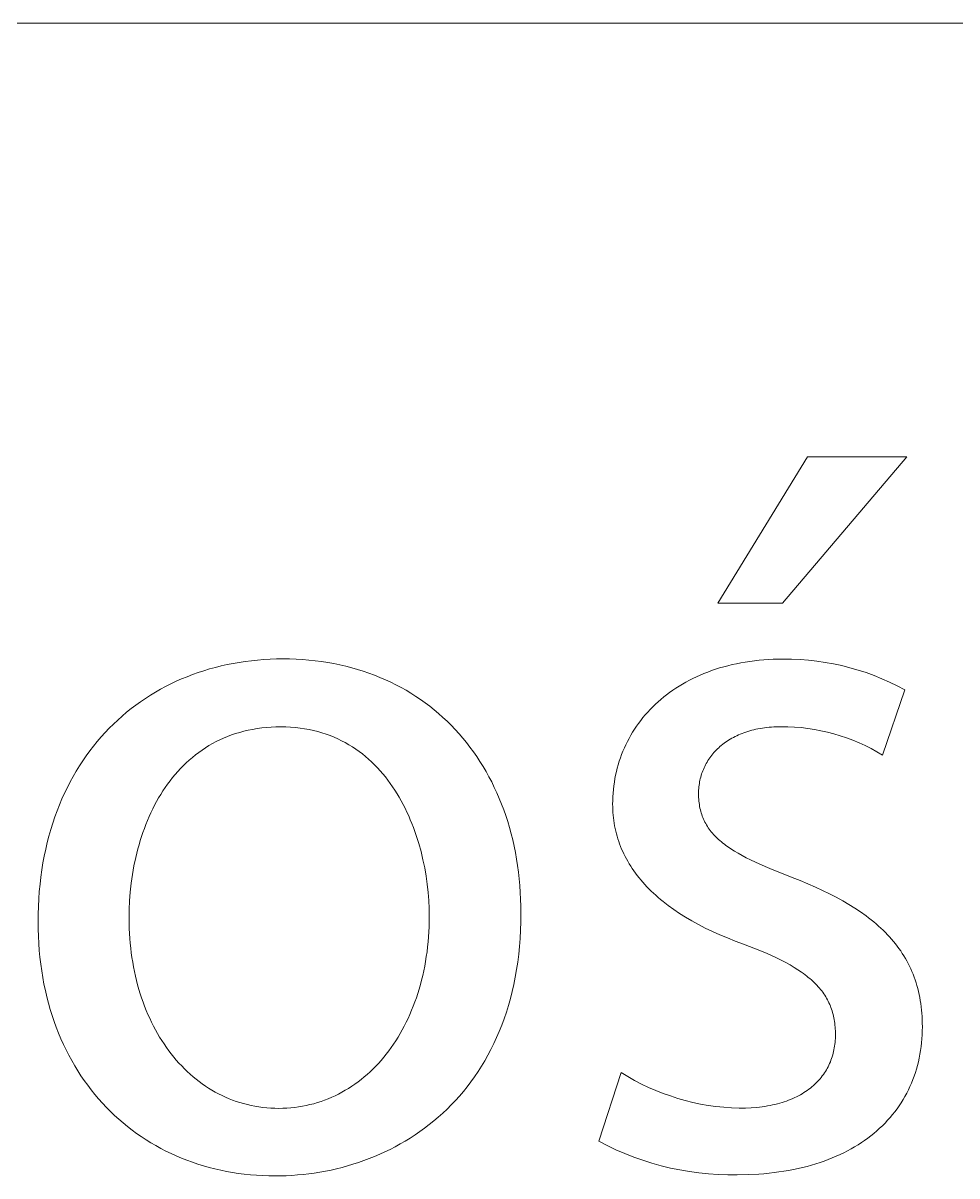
# Model space of a CAD drawing. Header units: millimetres. Extents: x -1656 to 3995, y -637 to 3312.
# Drawn here: x 3199.4 to 3251.1, y -542.5 to -478.6 of the extents above; entities that cross this region are included whole.
import ezdxf

# ---------------------------------------------------------------- set-up
doc = ezdxf.new("R2010")
doc.units = ezdxf.units.MM
doc.header["$MEASUREMENT"] = 0
doc.layers.add('Domyślny', color=7, linetype='Continuous', true_color=0x000000)

msp = doc.modelspace()

# ---------------------------------------------------------------- linework, layer by layer
at = {"layer": 'Domyślny', "color": 18, "lineweight": 15, "true_color": 0x000000}
for p, q in [((1859.778, -478.595), (3989.986, -478.595)), ((3237.88, -510.722), (3242.848, -502.63)), ((3248.343, -502.63), (3241.455, -510.722)), ((3242.848, -502.63), (3248.343, -502.63)), ((3241.455, -510.722), (3237.88, -510.722)), ((3210.686, -514.131), (3211.018, -514.065)), ((3211.018, -514.065), (3211.352, -514.007)), ((3211.352, -514.007), (3211.69, -513.956)), ((3211.69, -513.956), (3212.03, -513.914)), ((3212.03, -513.914), (3212.374, -513.878)), ((3212.374, -513.878), (3212.719, -513.851)), ((3212.719, -513.851), (3213.068, -513.831)), ((3213.068, -513.831), (3213.419, -513.82)), ((3213.419, -513.82), (3213.773, -513.816)), ((3213.773, -513.816), (3214.139, -513.82)), ((3214.139, -513.82), (3214.502, -513.832)), ((3214.502, -513.832), (3214.862, -513.853)), ((3214.862, -513.853), (3215.217, -513.882)), ((3215.217, -513.882), (3215.568, -513.919)), ((3215.568, -513.919), (3215.916, -513.964)), ((3215.916, -513.964), (3216.259, -514.017)), ((3216.259, -514.017), (3216.598, -514.078)), ((3216.598, -514.078), (3216.932, -514.147)), ((3238.669, -514.134), (3238.908, -514.082)), ((3238.908, -514.082), (3239.15, -514.035)), ((3239.15, -514.035), (3239.396, -513.992)), ((3239.396, -513.992), (3239.646, -513.954)), ((3239.646, -513.954), (3239.899, -513.92)), ((3239.899, -513.92), (3240.156, -513.892)), ((3240.156, -513.892), (3240.416, -513.869)), ((3240.416, -513.869), (3240.68, -513.851)), ((3240.68, -513.851), (3240.948, -513.838)), ((3240.948, -513.838), (3241.219, -513.83)), ((3241.219, -513.83), (3241.493, -513.827)), ((3241.493, -513.827), (3241.961, -513.832)), ((3241.961, -513.832), (3242.429, -513.852)), ((3242.429, -513.852), (3242.895, -513.888)), ((3242.895, -513.888), (3243.36, -513.94)), ((3243.36, -513.94), (3243.824, -514.008)), ((3243.824, -514.008), (3244.284, -514.091)), ((3208.461, -514.8), (3208.768, -514.682)), ((3208.768, -514.682), (3209.079, -514.572)), ((3209.079, -514.572), (3209.393, -514.469)), ((3209.393, -514.469), (3209.711, -514.373)), ((3209.711, -514.373), (3210.033, -514.285)), ((3210.033, -514.285), (3210.358, -514.204)), ((3210.358, -514.204), (3210.686, -514.131)), ((3216.932, -514.147), (3217.263, -514.223)), ((3217.263, -514.223), (3217.589, -514.307)), ((3217.589, -514.307), (3217.911, -514.399)), ((3217.911, -514.399), (3218.228, -514.498)), ((3218.228, -514.498), (3218.541, -514.605)), ((3218.541, -514.605), (3218.849, -514.719)), ((3218.849, -514.719), (3219.152, -514.84)), ((3236.692, -514.804), (3236.896, -514.712)), ((3236.896, -514.712), (3237.104, -514.625)), ((3237.104, -514.625), (3237.316, -514.542)), ((3237.316, -514.542), (3237.532, -514.463)), ((3237.532, -514.463), (3237.752, -514.389)), ((3237.752, -514.389), (3237.975, -514.318)), ((3237.975, -514.318), (3238.203, -514.253)), ((3238.203, -514.253), (3238.434, -514.191)), ((3238.434, -514.191), (3238.669, -514.134)), ((3244.284, -514.091), (3244.742, -514.19)), ((3244.742, -514.19), (3245.196, -514.304)), ((3245.196, -514.304), (3245.645, -514.433)), ((3245.645, -514.433), (3246.091, -514.578)), ((3246.091, -514.578), (3246.531, -514.737)), ((3206.987, -515.498), (3207.274, -515.344)), ((3207.274, -515.344), (3207.564, -515.197)), ((3207.564, -515.197), (3207.859, -515.058)), ((3207.859, -515.058), (3208.158, -514.925)), ((3208.158, -514.925), (3208.461, -514.8)), ((3219.152, -514.84), (3219.451, -514.969)), ((3219.451, -514.969), (3219.745, -515.105)), ((3219.745, -515.105), (3220.033, -515.248)), ((3220.033, -515.248), (3220.317, -515.398)), ((3235.552, -515.433), (3235.732, -515.319)), ((3235.732, -515.319), (3235.916, -515.208)), ((3235.916, -515.208), (3236.104, -515.101)), ((3236.104, -515.101), (3236.296, -514.998)), ((3236.296, -514.998), (3236.492, -514.899)), ((3236.492, -514.899), (3236.692, -514.804)), ((3246.531, -514.737), (3246.965, -514.912)), ((3246.965, -514.912), (3247.393, -515.1)), ((3247.393, -515.1), (3247.815, -515.303)), ((3247.815, -515.303), (3248.23, -515.521)), ((3205.887, -516.185), (3206.155, -516.003)), ((3206.155, -516.003), (3206.428, -515.828)), ((3206.428, -515.828), (3206.705, -515.659)), ((3206.705, -515.659), (3206.987, -515.498)), ((3220.317, -515.398), (3220.597, -515.555)), ((3220.597, -515.555), (3220.87, -515.719)), ((3220.87, -515.719), (3221.139, -515.89)), ((3221.139, -515.89), (3221.403, -516.067)), ((3234.716, -516.058), (3234.874, -515.926)), ((3234.874, -515.926), (3235.037, -515.798)), ((3235.037, -515.798), (3235.205, -515.673)), ((3235.205, -515.673), (3235.376, -515.551)), ((3235.376, -515.551), (3235.552, -515.433)), ((3248.23, -515.521), (3247.007, -519.152)), ((3205.113, -516.774), (3205.366, -516.571)), ((3205.366, -516.571), (3205.624, -516.374)), ((3205.624, -516.374), (3205.887, -516.185)), ((3221.403, -516.067), (3221.661, -516.252)), ((3221.661, -516.252), (3221.914, -516.442)), ((3221.914, -516.442), (3222.162, -516.64)), ((3222.162, -516.64), (3222.404, -516.844)), ((3233.986, -516.765), (3234.123, -516.618)), ((3234.123, -516.618), (3234.265, -516.473)), ((3234.265, -516.473), (3234.411, -516.332)), ((3234.411, -516.332), (3234.561, -516.193)), ((3234.561, -516.193), (3234.716, -516.058)), ((3204.384, -517.424), (3204.622, -517.201)), ((3204.622, -517.201), (3204.864, -516.984)), ((3204.864, -516.984), (3205.113, -516.774)), ((3222.404, -516.844), (3222.641, -517.054)), ((3222.641, -517.054), (3222.872, -517.271)), ((3222.872, -517.271), (3223.098, -517.494)), ((3233.482, -517.385), (3233.602, -517.226)), ((3233.602, -517.226), (3233.725, -517.069)), ((3233.725, -517.069), (3233.854, -516.916)), ((3233.854, -516.916), (3233.986, -516.765)), ((3203.704, -518.135), (3203.925, -517.892)), ((3203.925, -517.892), (3204.152, -517.655)), ((3204.152, -517.655), (3204.384, -517.424)), ((3211.378, -517.885), (3211.148, -517.955)), ((3211.613, -517.822), (3211.378, -517.885)), ((3211.852, -517.766), (3211.613, -517.822)), ((3212.096, -517.718), (3211.852, -517.766)), ((3212.344, -517.676), (3212.096, -517.718)), ((3212.598, -517.641), (3212.344, -517.676)), ((3212.856, -517.614), (3212.598, -517.641)), ((3213.119, -517.595), (3212.856, -517.614)), ((3213.387, -517.583), (3213.119, -517.595)), ((3213.66, -517.579), (3213.387, -517.583)), ((3213.933, -517.584), (3213.66, -517.579)), ((3214.201, -517.596), (3213.933, -517.584)), ((3214.465, -517.617), (3214.201, -517.596)), ((3214.723, -517.646), (3214.465, -517.617)), ((3214.976, -517.683), (3214.723, -517.646)), ((3215.223, -517.728), (3214.976, -517.683)), ((3215.466, -517.781), (3215.223, -517.728)), ((3215.704, -517.841), (3215.466, -517.781)), ((3215.937, -517.908), (3215.704, -517.841)), ((3216.165, -517.982), (3215.937, -517.908)), ((3223.098, -517.494), (3223.318, -517.723)), ((3223.318, -517.723), (3223.532, -517.958)), ((3233.051, -518.047), (3233.152, -517.878)), ((3233.152, -517.878), (3233.258, -517.711)), ((3233.258, -517.711), (3233.368, -517.547)), ((3233.368, -517.547), (3233.482, -517.385)), ((3239.322, -517.905), (3239.219, -517.943)), ((3239.427, -517.868), (3239.322, -517.905)), ((3239.534, -517.833), (3239.427, -517.868)), ((3239.644, -517.801), (3239.534, -517.833)), ((3239.755, -517.77), (3239.644, -517.801)), ((3239.868, -517.741), (3239.755, -517.77)), ((3239.983, -517.715), (3239.868, -517.741)), ((3240.1, -517.691), (3239.983, -517.715)), ((3240.22, -517.668), (3240.1, -517.691)), ((3240.341, -517.648), (3240.22, -517.668)), ((3240.464, -517.631), (3240.341, -517.648)), ((3240.589, -517.615), (3240.464, -517.631)), ((3240.716, -517.602), (3240.589, -517.615)), ((3240.845, -517.591), (3240.716, -517.602)), ((3240.976, -517.583), (3240.845, -517.591)), ((3241.109, -517.577), (3240.976, -517.583)), ((3241.243, -517.573), (3241.109, -517.577)), ((3241.38, -517.572), (3241.243, -517.573)), ((3241.75, -517.576), (3241.38, -517.572)), ((3242.12, -517.594), (3241.75, -517.576)), ((3242.488, -517.624), (3242.12, -517.594)), ((3242.856, -517.667), (3242.488, -517.624)), ((3243.222, -517.723), (3242.856, -517.667)), ((3243.585, -517.792), (3243.222, -517.723)), ((3243.946, -517.873), (3243.585, -517.792)), ((3244.304, -517.967), (3243.946, -517.873)), ((3203.28, -518.643), (3203.489, -518.386)), ((3203.489, -518.386), (3203.704, -518.135)), ((3209.868, -518.507), (3209.671, -518.621)), ((3210.07, -518.4), (3209.868, -518.507)), ((3210.277, -518.298), (3210.07, -518.4)), ((3210.488, -518.203), (3210.277, -518.298)), ((3210.703, -518.114), (3210.488, -518.203)), ((3210.923, -518.031), (3210.703, -518.114)), ((3211.148, -517.955), (3210.923, -518.031)), ((3216.388, -518.064), (3216.165, -517.982)), ((3216.606, -518.152), (3216.388, -518.064)), ((3216.819, -518.246), (3216.606, -518.152)), ((3217.027, -518.348), (3216.819, -518.246)), ((3217.231, -518.455), (3217.027, -518.348)), ((3217.429, -518.569), (3217.231, -518.455)), ((3223.532, -517.958), (3223.74, -518.199)), ((3223.74, -518.199), (3223.943, -518.447)), ((3223.943, -518.447), (3224.139, -518.7)), ((3232.776, -518.57), (3232.863, -518.394)), ((3232.863, -518.394), (3232.955, -518.219)), ((3232.955, -518.219), (3233.051, -518.047)), ((3238.143, -518.547), (3238.067, -518.608)), ((3238.221, -518.487), (3238.143, -518.547)), ((3238.301, -518.429), (3238.221, -518.487)), ((3238.383, -518.373), (3238.301, -518.429)), ((3238.468, -518.318), (3238.383, -518.373)), ((3238.555, -518.265), (3238.468, -518.318)), ((3238.643, -518.214), (3238.555, -518.265)), ((3238.734, -518.164), (3238.643, -518.214)), ((3238.827, -518.116), (3238.734, -518.164)), ((3238.922, -518.07), (3238.827, -518.116)), ((3239.019, -518.026), (3238.922, -518.07)), ((3239.118, -517.984), (3239.019, -518.026)), ((3239.219, -517.943), (3239.118, -517.984)), ((3244.659, -518.074), (3244.304, -517.967)), ((3245.009, -518.192), (3244.659, -518.074)), ((3245.355, -518.323), (3245.009, -518.192)), ((3245.697, -518.465), (3245.355, -518.323)), ((3246.033, -518.62), (3245.697, -518.465)), ((3202.688, -519.454), (3202.879, -519.177)), ((3202.879, -519.177), (3203.077, -518.907)), ((3203.077, -518.907), (3203.28, -518.643)), ((3208.928, -519.13), (3208.754, -519.271)), ((3209.107, -518.995), (3208.928, -519.13)), ((3209.291, -518.865), (3209.107, -518.995)), ((3209.479, -518.74), (3209.291, -518.865)), ((3209.671, -518.621), (3209.479, -518.74)), ((3217.623, -518.689), (3217.429, -518.569)), ((3217.813, -518.814), (3217.623, -518.689)), ((3217.997, -518.946), (3217.813, -518.814)), ((3218.177, -519.082), (3217.997, -518.946)), ((3218.352, -519.224), (3218.177, -519.082)), ((3224.139, -518.7), (3224.329, -518.959)), ((3224.329, -518.959), (3224.514, -519.224)), ((3232.476, -519.298), (3232.544, -519.113)), ((3232.544, -519.113), (3232.617, -518.93)), ((3232.617, -518.93), (3232.694, -518.749)), ((3232.694, -518.749), (3232.776, -518.57)), ((3237.537, -519.148), (3237.48, -519.221)), ((3237.595, -519.075), (3237.537, -519.148)), ((3237.656, -519.004), (3237.595, -519.075)), ((3237.719, -518.935), (3237.656, -519.004)), ((3237.784, -518.867), (3237.719, -518.935)), ((3237.852, -518.8), (3237.784, -518.867)), ((3237.921, -518.734), (3237.852, -518.8)), ((3237.993, -518.67), (3237.921, -518.734)), ((3238.067, -518.608), (3237.993, -518.67)), ((3246.364, -518.786), (3246.033, -518.62)), ((3246.688, -518.964), (3246.364, -518.786)), ((3247.007, -519.152), (3246.688, -518.964)), ((3202.325, -520.026), (3202.503, -519.737)), ((3202.503, -519.737), (3202.688, -519.454)), ((3208.257, -519.724), (3208.1, -519.884)), ((3208.418, -519.568), (3208.257, -519.724)), ((3208.584, -519.417), (3208.418, -519.568)), ((3208.754, -519.271), (3208.584, -519.417)), ((3218.523, -519.372), (3218.352, -519.224)), ((3218.689, -519.524), (3218.523, -519.372)), ((3218.85, -519.681), (3218.689, -519.524)), ((3219.007, -519.843), (3218.85, -519.681)), ((3224.514, -519.224), (3224.692, -519.494)), ((3224.692, -519.494), (3224.864, -519.771)), ((3224.864, -519.771), (3225.03, -520.053)), ((3232.302, -519.866), (3232.355, -519.675)), ((3232.355, -519.675), (3232.414, -519.486)), ((3232.414, -519.486), (3232.476, -519.298)), ((3237.148, -519.768), (3237.109, -519.85)), ((3237.188, -519.686), (3237.148, -519.768)), ((3237.231, -519.606), (3237.188, -519.686)), ((3237.277, -519.527), (3237.231, -519.606)), ((3237.324, -519.449), (3237.277, -519.527)), ((3237.374, -519.372), (3237.324, -519.449)), ((3237.426, -519.296), (3237.374, -519.372)), ((3237.48, -519.221), (3237.426, -519.296)), ((3201.987, -520.625), (3202.153, -520.322)), ((3202.153, -520.322), (3202.325, -520.026)), ((3207.657, -520.392), (3207.517, -520.57)), ((3207.8, -520.219), (3207.657, -520.392)), ((3207.948, -520.049), (3207.8, -520.219)), ((3208.1, -519.884), (3207.948, -520.049)), ((3219.159, -520.009), (3219.007, -519.843)), ((3219.307, -520.18), (3219.159, -520.009)), ((3219.45, -520.355), (3219.307, -520.18)), ((3219.589, -520.534), (3219.45, -520.355)), ((3225.03, -520.053), (3225.189, -520.34)), ((3225.189, -520.34), (3225.342, -520.633)), ((3232.139, -520.646), (3232.172, -520.449)), ((3232.172, -520.449), (3232.211, -520.253)), ((3232.211, -520.253), (3232.254, -520.058)), ((3232.254, -520.058), (3232.302, -519.866)), ((3236.904, -520.452), (3236.883, -520.541)), ((3236.926, -520.364), (3236.904, -520.452)), ((3236.951, -520.276), (3236.926, -520.364)), ((3236.978, -520.189), (3236.951, -520.276)), ((3237.007, -520.103), (3236.978, -520.189)), ((3237.039, -520.018), (3237.007, -520.103)), ((3237.073, -519.934), (3237.039, -520.018)), ((3237.109, -519.85), (3237.073, -519.934)), ((3201.676, -521.248), (3201.828, -520.933)), ((3201.828, -520.933), (3201.987, -520.625)), ((3207.252, -520.938), (3207.126, -521.128)), ((3207.383, -520.752), (3207.252, -520.938)), ((3207.517, -520.57), (3207.383, -520.752)), ((3219.724, -520.717), (3219.589, -520.534)), ((3219.854, -520.903), (3219.724, -520.717)), ((3219.98, -521.094), (3219.854, -520.903)), ((3220.102, -521.287), (3219.98, -521.094)), ((3225.342, -520.633), (3225.489, -520.931)), ((3225.489, -520.931), (3225.629, -521.234)), ((3232.07, -521.248), (3232.088, -521.046)), ((3232.088, -521.046), (3232.111, -520.846)), ((3232.111, -520.846), (3232.139, -520.646)), ((3236.812, -521.091), (3236.809, -521.185)), ((3236.818, -520.998), (3236.812, -521.091)), ((3236.826, -520.905), (3236.818, -520.998)), ((3236.837, -520.813), (3236.826, -520.905)), ((3236.85, -520.722), (3236.837, -520.813)), ((3236.866, -520.631), (3236.85, -520.722)), ((3236.883, -520.541), (3236.866, -520.631)), ((3201.392, -521.897), (3201.531, -521.57)), ((3201.531, -521.57), (3201.676, -521.248)), ((3206.773, -521.719), (3206.664, -521.923)), ((3206.886, -521.518), (3206.773, -521.719)), ((3207.004, -521.321), (3206.886, -521.518)), ((3207.126, -521.128), (3207.004, -521.321)), ((3220.219, -521.484), (3220.102, -521.287)), ((3220.332, -521.684), (3220.219, -521.484)), ((3220.441, -521.886), (3220.332, -521.684)), ((3225.629, -521.234), (3225.762, -521.543)), ((3225.762, -521.543), (3225.889, -521.856)), ((3232.046, -521.862), (3232.049, -521.656)), ((3232.049, -521.656), (3232.057, -521.452)), ((3232.057, -521.452), (3232.07, -521.248)), ((3236.809, -521.185), (3236.807, -521.279)), ((3236.807, -521.279), (3236.809, -521.385)), ((3236.809, -521.385), (3236.812, -521.489)), ((3236.812, -521.489), (3236.818, -521.591)), ((3236.818, -521.591), (3236.827, -521.691)), ((3236.827, -521.691), (3236.837, -521.79)), ((3201.137, -522.571), (3201.261, -522.231)), ((3201.261, -522.231), (3201.392, -521.897)), ((3206.458, -522.339), (3206.361, -522.552)), ((3206.559, -522.129), (3206.458, -522.339)), ((3206.664, -521.923), (3206.559, -522.129)), ((3220.545, -522.092), (3220.441, -521.886)), ((3220.646, -522.3), (3220.545, -522.092)), ((3220.742, -522.51), (3220.646, -522.3)), ((3225.889, -521.856), (3226.009, -522.175)), ((3226.009, -522.175), (3226.122, -522.499)), ((3232.048, -522.015), (3232.046, -521.862)), ((3232.053, -522.168), (3232.048, -522.015)), ((3232.062, -522.319), (3232.053, -522.168)), ((3232.074, -522.47), (3232.062, -522.319)), ((3236.837, -521.79), (3236.851, -521.887)), ((3236.851, -521.887), (3236.866, -521.983)), ((3236.866, -521.983), (3236.885, -522.077)), ((3236.885, -522.077), (3236.905, -522.169)), ((3236.905, -522.169), (3236.928, -522.26)), ((3236.928, -522.26), (3236.954, -522.349)), ((3236.954, -522.349), (3236.982, -522.437)), ((3200.911, -523.269), (3201.02, -522.917)), ((3201.02, -522.917), (3201.137, -522.571)), ((3206.181, -522.986), (3206.097, -523.206)), ((3206.269, -522.768), (3206.181, -522.986)), ((3206.361, -522.552), (3206.269, -522.768)), ((3220.834, -522.723), (3220.742, -522.51)), ((3220.922, -522.938), (3220.834, -522.723)), ((3221.006, -523.154), (3220.922, -522.938)), ((3226.122, -522.499), (3226.228, -522.828)), ((3226.228, -522.828), (3226.328, -523.162)), ((3232.089, -522.619), (3232.074, -522.47)), ((3232.108, -522.768), (3232.089, -522.619)), ((3232.131, -522.916), (3232.108, -522.768)), ((3232.156, -523.064), (3232.131, -522.916)), ((3236.982, -522.437), (3237.012, -522.524)), ((3237.012, -522.524), (3237.045, -522.609)), ((3237.045, -522.609), (3237.081, -522.693)), ((3237.081, -522.693), (3237.119, -522.775)), ((3237.119, -522.775), (3237.159, -522.856)), ((3237.159, -522.856), (3237.202, -522.936)), ((3237.202, -522.936), (3237.248, -523.015)), ((3237.248, -523.015), (3237.296, -523.093)), ((3200.714, -523.991), (3200.809, -523.627)), ((3200.809, -523.627), (3200.911, -523.269)), ((3205.94, -523.655), (3205.869, -523.882)), ((3206.016, -523.43), (3205.94, -523.655)), ((3206.097, -523.206), (3206.016, -523.43)), ((3221.086, -523.373), (3221.006, -523.154)), ((3221.162, -523.593), (3221.086, -523.373)), ((3221.234, -523.814), (3221.162, -523.593)), ((3226.328, -523.162), (3226.42, -523.5)), ((3226.42, -523.5), (3226.506, -523.843)), ((3232.186, -523.21), (3232.156, -523.064)), ((3232.218, -523.355), (3232.186, -523.21)), ((3232.254, -523.5), (3232.218, -523.355)), ((3232.294, -523.644), (3232.254, -523.5)), ((3232.337, -523.786), (3232.294, -523.644)), ((3237.296, -523.093), (3237.346, -523.17)), ((3237.346, -523.17), (3237.399, -523.245)), ((3237.399, -523.245), (3237.455, -523.319)), ((3237.455, -523.319), (3237.513, -523.393)), ((3237.513, -523.393), (3237.574, -523.465)), ((3237.574, -523.465), (3237.637, -523.537)), ((3237.637, -523.537), (3237.703, -523.608)), ((3237.703, -523.608), (3237.771, -523.677)), ((3200.628, -524.361), (3200.714, -523.991)), ((3205.801, -524.112), (3205.737, -524.343)), ((3205.869, -523.882), (3205.801, -524.112)), ((3221.302, -524.037), (3221.234, -523.814)), ((3221.426, -524.486), (3221.302, -524.037)), ((3226.506, -523.843), (3226.584, -524.191)), ((3226.584, -524.191), (3226.656, -524.543)), ((3232.384, -523.928), (3232.337, -523.786)), ((3232.434, -524.069), (3232.384, -523.928)), ((3232.488, -524.209), (3232.434, -524.069)), ((3232.545, -524.348), (3232.488, -524.209)), ((3237.771, -523.677), (3237.842, -523.746)), ((3237.842, -523.746), (3237.916, -523.814)), ((3237.916, -523.814), (3237.992, -523.882)), ((3237.992, -523.882), (3238.07, -523.949)), ((3238.07, -523.949), (3238.152, -524.015)), ((3238.152, -524.015), (3238.236, -524.08)), ((3238.236, -524.08), (3238.322, -524.145)), ((3238.322, -524.145), (3238.412, -524.209)), ((3238.412, -524.209), (3238.598, -524.336)), ((3200.478, -525.118), (3200.549, -524.736)), ((3200.549, -524.736), (3200.628, -524.361)), ((3205.621, -524.811), (3205.521, -525.284)), ((3205.677, -524.576), (3205.621, -524.811)), ((3205.737, -524.343), (3205.677, -524.576)), ((3221.535, -524.938), (3221.426, -524.486)), ((3221.629, -525.392), (3221.535, -524.938)), ((3226.656, -524.543), (3226.72, -524.9)), ((3226.72, -524.9), (3226.776, -525.262)), ((3232.606, -524.486), (3232.545, -524.348)), ((3232.67, -524.623), (3232.606, -524.486)), ((3232.738, -524.759), (3232.67, -524.623)), ((3232.809, -524.894), (3232.738, -524.759)), ((3232.884, -525.028), (3232.809, -524.894)), ((3238.598, -524.336), (3238.795, -524.461)), ((3238.795, -524.461), (3239.002, -524.585)), ((3239.002, -524.585), (3239.22, -524.707)), ((3239.22, -524.707), (3239.449, -524.828)), ((3239.449, -524.828), (3239.689, -524.949)), ((3200.36, -525.899), (3200.415, -525.506)), ((3200.415, -525.506), (3200.478, -525.118)), ((3205.521, -525.284), (3205.437, -525.763)), ((3221.707, -525.846), (3221.629, -525.392)), ((3226.776, -525.262), (3226.826, -525.628)), ((3232.962, -525.161), (3232.884, -525.028)), ((3233.044, -525.293), (3232.962, -525.161)), ((3233.129, -525.424), (3233.044, -525.293)), ((3233.218, -525.554), (3233.129, -525.424)), ((3233.311, -525.682), (3233.218, -525.554)), ((3239.689, -524.949), (3240.201, -525.19)), ((3240.201, -525.19), (3240.757, -525.432)), ((3240.757, -525.432), (3242.001, -525.927)), ((3200.313, -526.299), (3200.36, -525.899)), ((3205.437, -525.763), (3205.369, -526.245)), ((3221.771, -526.299), (3221.707, -525.846)), ((3226.826, -525.628), (3226.868, -525.998)), ((3226.868, -525.998), (3226.902, -526.372)), ((3233.407, -525.81), (3233.311, -525.682)), ((3233.507, -525.937), (3233.407, -525.81)), ((3233.61, -526.062), (3233.507, -525.937)), ((3233.717, -526.187), (3233.61, -526.062)), ((3233.827, -526.31), (3233.717, -526.187)), ((3242.001, -525.927), (3242.441, -526.1)), ((3242.441, -526.1), (3242.867, -526.276)), ((3200.244, -527.115), (3200.274, -526.704)), ((3200.274, -526.704), (3200.313, -526.299)), ((3205.316, -526.73), (3205.278, -527.217)), ((3205.369, -526.245), (3205.316, -526.73)), ((3221.82, -526.751), (3221.771, -526.299)), ((3221.855, -527.199), (3221.82, -526.751)), ((3226.902, -526.372), (3226.929, -526.75)), ((3226.929, -526.75), (3226.948, -527.133)), ((3233.941, -526.433), (3233.827, -526.31)), ((3234.059, -526.554), (3233.941, -526.433)), ((3234.18, -526.674), (3234.059, -526.554)), ((3234.305, -526.793), (3234.18, -526.674)), ((3234.433, -526.91), (3234.305, -526.793)), ((3242.867, -526.276), (3243.279, -526.456)), ((3243.279, -526.456), (3243.678, -526.639)), ((3243.678, -526.639), (3244.063, -526.827)), ((3244.063, -526.827), (3244.434, -527.019)), ((3200.222, -527.531), (3200.244, -527.115)), ((3205.278, -527.217), (3205.256, -527.705)), ((3221.876, -527.642), (3221.855, -527.199)), ((3226.948, -527.133), (3226.96, -527.52)), ((3234.566, -527.027), (3234.433, -526.91)), ((3234.701, -527.142), (3234.566, -527.027)), ((3234.841, -527.256), (3234.701, -527.142)), ((3235.13, -527.481), (3234.841, -527.256)), ((3235.435, -527.701), (3235.13, -527.481)), ((3244.434, -527.019), (3244.792, -527.215)), ((3244.792, -527.215), (3245.136, -527.416)), ((3245.136, -527.416), (3245.466, -527.622)), ((3200.205, -528.381), (3200.209, -527.953)), ((3200.209, -527.953), (3200.222, -527.531)), ((3205.256, -527.705), (3205.248, -528.193)), ((3221.883, -528.08), (3221.876, -527.642)), ((3221.88, -528.368), (3221.883, -528.08)), ((3226.964, -527.91), (3226.959, -528.381)), ((3226.96, -527.52), (3226.964, -527.91)), ((3235.754, -527.916), (3235.435, -527.701)), ((3236.087, -528.126), (3235.754, -527.916)), ((3236.436, -528.331), (3236.087, -528.126)), ((3245.466, -527.622), (3245.782, -527.833)), ((3245.782, -527.833), (3246.085, -528.049)), ((3246.085, -528.049), (3246.231, -528.16)), ((3200.209, -528.783), (3200.205, -528.381)), ((3205.248, -528.193), (3205.251, -528.472)), ((3205.251, -528.472), (3205.258, -528.749)), ((3205.258, -528.749), (3205.271, -529.024)), ((3221.86, -528.936), (3221.873, -528.653)), ((3221.873, -528.653), (3221.88, -528.368)), ((3226.959, -528.381), (3226.943, -528.843)), ((3236.799, -528.53), (3236.436, -528.331)), ((3237.177, -528.725), (3236.799, -528.53)), ((3237.57, -528.914), (3237.177, -528.725)), ((3246.231, -528.16), (3246.374, -528.271)), ((3246.374, -528.271), (3246.513, -528.384)), ((3246.513, -528.384), (3246.649, -528.499)), ((3246.649, -528.499), (3246.781, -528.615)), ((3246.781, -528.615), (3246.91, -528.732)), ((3246.91, -528.732), (3247.035, -528.851)), ((3200.222, -529.181), (3200.209, -528.783)), ((3200.242, -529.574), (3200.222, -529.181)), ((3205.271, -529.024), (3205.288, -529.297)), ((3205.288, -529.297), (3205.31, -529.567)), ((3221.819, -529.494), (3221.842, -529.216)), ((3221.842, -529.216), (3221.86, -528.936)), ((3226.918, -529.296), (3226.883, -529.742)), ((3226.943, -528.843), (3226.918, -529.296)), ((3237.978, -529.097), (3237.57, -528.914)), ((3238.401, -529.276), (3237.978, -529.097)), ((3238.838, -529.448), (3238.401, -529.276)), ((3247.035, -528.851), (3247.157, -528.972)), ((3247.157, -528.972), (3247.275, -529.094)), ((3247.275, -529.094), (3247.39, -529.218)), ((3247.39, -529.218), (3247.501, -529.343)), ((3247.501, -529.343), (3247.609, -529.47)), ((3200.271, -529.962), (3200.242, -529.574)), ((3200.308, -530.345), (3200.271, -529.962)), ((3205.31, -529.567), (3205.338, -529.835)), ((3205.338, -529.835), (3205.37, -530.1)), ((3221.72, -530.309), (3221.758, -530.04)), ((3221.758, -530.04), (3221.791, -529.768)), ((3221.791, -529.768), (3221.819, -529.494)), ((3226.883, -529.742), (3226.839, -530.179)), ((3239.291, -529.615), (3238.838, -529.448)), ((3239.953, -529.869), (3239.291, -529.615)), ((3240.564, -530.123), (3239.953, -529.869)), ((3247.609, -529.47), (3247.714, -529.599)), ((3247.714, -529.599), (3247.815, -529.729)), ((3247.815, -529.729), (3247.912, -529.862)), ((3247.912, -529.862), (3248.006, -529.996)), ((3248.006, -529.996), (3248.096, -530.131)), ((3200.352, -530.724), (3200.308, -530.345)), ((3205.37, -530.1), (3205.406, -530.363)), ((3205.406, -530.363), (3205.448, -530.622)), ((3205.448, -530.622), (3205.494, -530.88)), ((3221.63, -530.837), (3221.678, -530.574)), ((3221.678, -530.574), (3221.72, -530.309)), ((3226.785, -530.608), (3226.722, -531.029)), ((3226.839, -530.179), (3226.785, -530.608)), ((3240.85, -530.25), (3240.564, -530.123)), ((3241.125, -530.379), (3240.85, -530.25)), ((3241.386, -530.508), (3241.125, -530.379)), ((3241.636, -530.638), (3241.386, -530.508)), ((3241.874, -530.77), (3241.636, -530.638)), ((3248.096, -530.131), (3248.183, -530.269)), ((3248.183, -530.269), (3248.267, -530.409)), ((3248.267, -530.409), (3248.346, -530.55)), ((3248.346, -530.55), (3248.423, -530.693)), ((3200.405, -531.097), (3200.352, -530.724)), ((3200.465, -531.465), (3200.405, -531.097)), ((3205.494, -530.88), (3205.544, -531.134)), ((3205.544, -531.134), (3205.599, -531.385)), ((3221.522, -531.353), (3221.578, -531.096)), ((3221.578, -531.096), (3221.63, -530.837)), ((3226.722, -531.029), (3226.649, -531.442)), ((3242.1, -530.903), (3241.874, -530.77)), ((3242.314, -531.038), (3242.1, -530.903)), ((3242.517, -531.175), (3242.314, -531.038)), ((3242.615, -531.244), (3242.517, -531.175)), ((3242.709, -531.314), (3242.615, -531.244)), ((3242.801, -531.385), (3242.709, -531.314)), ((3248.423, -530.693), (3248.496, -530.838)), ((3248.496, -530.838), (3248.565, -530.986)), ((3248.565, -530.986), (3248.631, -531.135)), ((3248.631, -531.135), (3248.693, -531.286)), ((3248.693, -531.286), (3248.752, -531.439)), ((3200.533, -531.829), (3200.465, -531.465)), ((3200.609, -532.187), (3200.533, -531.829)), ((3205.599, -531.385), (3205.659, -531.634)), ((3205.659, -531.634), (3205.723, -531.879)), ((3205.723, -531.879), (3205.792, -532.122)), ((3221.325, -532.102), (3221.395, -531.856)), ((3221.395, -531.856), (3221.46, -531.606)), ((3221.46, -531.606), (3221.522, -531.353)), ((3226.568, -531.847), (3226.478, -532.243)), ((3226.649, -531.442), (3226.568, -531.847)), ((3242.889, -531.456), (3242.801, -531.385)), ((3242.975, -531.527), (3242.889, -531.456)), ((3243.059, -531.6), (3242.975, -531.527)), ((3243.139, -531.673), (3243.059, -531.6)), ((3243.217, -531.746), (3243.139, -531.673)), ((3243.292, -531.821), (3243.217, -531.746)), ((3243.365, -531.896), (3243.292, -531.821)), ((3243.435, -531.972), (3243.365, -531.896)), ((3248.752, -531.439), (3248.807, -531.594)), ((3248.807, -531.594), (3248.858, -531.752)), ((3248.858, -531.752), (3248.907, -531.911)), ((3248.907, -531.911), (3248.951, -532.073)), ((3200.691, -532.539), (3200.609, -532.187)), ((3200.782, -532.887), (3200.691, -532.539)), ((3205.792, -532.122), (3205.865, -532.361)), ((3205.865, -532.361), (3205.942, -532.597)), ((3205.942, -532.597), (3206.023, -532.829)), ((3221.088, -532.82), (3221.171, -532.584)), ((3221.171, -532.584), (3221.25, -532.345)), ((3221.25, -532.345), (3221.325, -532.102)), ((3226.478, -532.243), (3226.379, -532.632)), ((3243.502, -532.049), (3243.435, -531.972)), ((3243.567, -532.127), (3243.502, -532.049)), ((3243.629, -532.205), (3243.567, -532.127)), ((3243.688, -532.285), (3243.629, -532.205)), ((3243.745, -532.365), (3243.688, -532.285)), ((3243.799, -532.446), (3243.745, -532.365)), ((3243.851, -532.529), (3243.799, -532.446)), ((3243.9, -532.612), (3243.851, -532.529)), ((3248.951, -532.073), (3248.992, -532.236)), ((3248.992, -532.236), (3249.03, -532.402)), ((3249.03, -532.402), (3249.063, -532.57)), ((3249.063, -532.57), (3249.094, -532.741)), ((3200.879, -533.229), (3200.782, -532.887)), ((3200.984, -533.566), (3200.879, -533.229)), ((3206.023, -532.829), (3206.109, -533.058)), ((3206.109, -533.058), (3206.199, -533.284)), ((3220.908, -533.281), (3221, -533.052)), ((3221, -533.052), (3221.088, -532.82)), ((3226.272, -533.012), (3226.157, -533.384)), ((3226.379, -532.632), (3226.272, -533.012)), ((3243.947, -532.696), (3243.9, -532.612)), ((3243.992, -532.782), (3243.947, -532.696)), ((3244.034, -532.868), (3243.992, -532.782)), ((3244.073, -532.956), (3244.034, -532.868)), ((3244.11, -533.045), (3244.073, -532.956)), ((3244.145, -533.135), (3244.11, -533.045)), ((3244.177, -533.226), (3244.145, -533.135)), ((3244.207, -533.318), (3244.177, -533.226)), ((3249.094, -532.741), (3249.121, -532.913)), ((3249.121, -532.913), (3249.144, -533.088)), ((3249.144, -533.088), (3249.164, -533.266)), ((3201.096, -533.898), (3200.984, -533.566)), ((3206.199, -533.284), (3206.293, -533.506)), ((3206.293, -533.506), (3206.391, -533.725)), ((3206.391, -533.725), (3206.493, -533.939)), ((3220.609, -533.943), (3220.713, -533.726)), ((3220.713, -533.726), (3220.813, -533.505)), ((3220.813, -533.505), (3220.908, -533.281)), ((3226.034, -533.749), (3225.903, -534.106)), ((3226.157, -533.384), (3226.034, -533.749)), ((3244.235, -533.411), (3244.207, -533.318)), ((3244.26, -533.506), (3244.235, -533.411)), ((3244.283, -533.602), (3244.26, -533.506)), ((3244.304, -533.7), (3244.283, -533.602)), ((3244.322, -533.798), (3244.304, -533.7)), ((3244.339, -533.899), (3244.322, -533.798)), ((3249.164, -533.266), (3249.18, -533.445)), ((3249.18, -533.445), (3249.192, -533.627)), ((3249.192, -533.627), (3249.201, -533.812)), ((3249.201, -533.812), (3249.206, -533.999)), ((3201.215, -534.224), (3201.096, -533.898)), ((3201.34, -534.544), (3201.215, -534.224)), ((3206.493, -533.939), (3206.599, -534.151)), ((3206.599, -534.151), (3206.709, -534.358)), ((3206.709, -534.358), (3206.822, -534.561)), ((3220.273, -534.57), (3220.389, -534.365)), ((3220.389, -534.365), (3220.501, -534.156)), ((3220.501, -534.156), (3220.609, -533.943)), ((3225.764, -534.454), (3225.617, -534.795)), ((3225.903, -534.106), (3225.764, -534.454)), ((3244.353, -534), (3244.339, -533.899)), ((3244.364, -534.103), (3244.353, -534)), ((3244.374, -534.207), (3244.364, -534.103)), ((3244.381, -534.313), (3244.374, -534.207)), ((3244.387, -534.42), (3244.381, -534.313)), ((3244.39, -534.529), (3244.387, -534.42)), ((3249.206, -534.413), (3249.197, -534.635)), ((3249.206, -533.999), (3249.208, -534.188)), ((3249.208, -534.188), (3249.206, -534.413)), ((3201.473, -534.86), (3201.34, -534.544)), ((3201.612, -535.169), (3201.473, -534.86)), ((3206.822, -534.561), (3206.94, -534.761)), ((3206.94, -534.761), (3207.061, -534.956)), ((3207.061, -534.956), (3207.187, -535.147)), ((3207.187, -535.147), (3207.315, -535.335)), ((3219.772, -535.348), (3219.903, -535.16)), ((3219.903, -535.16), (3220.03, -534.967)), ((3220.03, -534.967), (3220.153, -534.771)), ((3220.153, -534.771), (3220.273, -534.57)), ((3225.463, -535.128), (3225.302, -535.453)), ((3225.617, -534.795), (3225.463, -535.128)), ((3244.346, -535.262), (3244.36, -535.16)), ((3244.36, -535.16), (3244.371, -535.057)), ((3244.371, -535.057), (3244.38, -534.954)), ((3244.38, -534.954), (3244.386, -534.85)), ((3244.386, -534.85), (3244.39, -534.745)), ((3244.391, -534.639), (3244.39, -534.529)), ((3244.39, -534.745), (3244.391, -534.639)), ((3249.165, -535.074), (3249.14, -535.29)), ((3249.184, -534.856), (3249.165, -535.074)), ((3249.197, -534.635), (3249.184, -534.856)), ((3201.758, -535.473), (3201.612, -535.169)), ((3201.91, -535.771), (3201.758, -535.473)), ((3202.069, -536.063), (3201.91, -535.771)), ((3207.315, -535.335), (3207.448, -535.518)), ((3207.448, -535.518), (3207.584, -535.696)), ((3207.584, -535.696), (3207.723, -535.87)), ((3219.359, -535.885), (3219.5, -535.71)), ((3219.5, -535.71), (3219.638, -535.531)), ((3219.638, -535.531), (3219.772, -535.348)), ((3225.134, -535.77), (3224.959, -536.08)), ((3225.302, -535.453), (3225.134, -535.77)), ((3244.211, -535.853), (3244.24, -535.757)), ((3244.24, -535.757), (3244.266, -535.66)), ((3244.266, -535.66), (3244.29, -535.562)), ((3244.29, -535.562), (3244.311, -535.462)), ((3244.311, -535.462), (3244.33, -535.362)), ((3244.33, -535.362), (3244.346, -535.262)), ((3249.075, -535.715), (3249.035, -535.924)), ((3249.11, -535.503), (3249.075, -535.715)), ((3249.14, -535.29), (3249.11, -535.503)), ((3202.234, -536.349), (3202.069, -536.063)), ((3202.406, -536.63), (3202.234, -536.349)), ((3207.723, -535.87), (3207.867, -536.04)), ((3207.867, -536.04), (3208.013, -536.205)), ((3208.013, -536.205), (3208.163, -536.366)), ((3208.163, -536.366), (3208.316, -536.522)), ((3218.76, -536.537), (3218.915, -536.381)), ((3218.915, -536.381), (3219.066, -536.22)), ((3219.066, -536.22), (3219.214, -536.055)), ((3219.214, -536.055), (3219.359, -535.885)), ((3224.778, -536.381), (3224.589, -536.675)), ((3224.959, -536.08), (3224.778, -536.381)), ((3243.937, -536.496), (3243.984, -536.407)), ((3243.984, -536.407), (3244.028, -536.318)), ((3244.028, -536.318), (3244.07, -536.227)), ((3244.07, -536.227), (3244.109, -536.135)), ((3244.109, -536.135), (3244.145, -536.042)), ((3244.145, -536.042), (3244.179, -535.948)), ((3244.179, -535.948), (3244.211, -535.853)), ((3248.938, -536.334), (3248.881, -536.535)), ((3248.989, -536.13), (3248.938, -536.334)), ((3249.035, -535.924), (3248.989, -536.13)), ((3202.584, -536.905), (3202.406, -536.63)), ((3202.767, -537.173), (3202.584, -536.905)), ((3208.316, -536.522), (3208.473, -536.673)), ((3208.473, -536.673), (3208.633, -536.82)), ((3208.633, -536.82), (3208.796, -536.961)), ((3208.796, -536.961), (3208.962, -537.098)), ((3218.109, -537.111), (3218.277, -536.975)), ((3218.277, -536.975), (3218.441, -536.834)), ((3218.441, -536.834), (3218.602, -536.688)), ((3218.602, -536.688), (3218.76, -536.537)), ((3224.395, -536.962), (3224.194, -537.24)), ((3224.589, -536.675), (3224.395, -536.962)), ((3231.275, -540.529), (3232.517, -536.728)), ((3232.517, -536.728), (3232.887, -536.953)), ((3232.887, -536.953), (3233.264, -537.165)), ((3243.468, -537.155), (3243.536, -537.077)), ((3243.536, -537.077), (3243.601, -536.998)), ((3243.601, -536.998), (3243.664, -536.918)), ((3243.664, -536.918), (3243.723, -536.836)), ((3243.723, -536.836), (3243.781, -536.753)), ((3243.781, -536.753), (3243.835, -536.669)), ((3243.835, -536.669), (3243.887, -536.583)), ((3243.887, -536.583), (3243.937, -536.496)), ((3248.753, -536.93), (3248.681, -537.123)), ((3248.82, -536.734), (3248.753, -536.93)), ((3248.881, -536.535), (3248.82, -536.734)), ((3202.957, -537.436), (3202.767, -537.173)), ((3203.153, -537.693), (3202.957, -537.436)), ((3203.354, -537.943), (3203.153, -537.693)), ((3208.962, -537.098), (3209.131, -537.229)), ((3209.131, -537.229), (3209.304, -537.356)), ((3209.304, -537.356), (3209.479, -537.477)), ((3209.479, -537.477), (3209.657, -537.593)), ((3209.657, -537.593), (3209.839, -537.704)), ((3209.839, -537.704), (3210.023, -537.81)), ((3217.045, -537.819), (3217.229, -537.714)), ((3217.229, -537.714), (3217.411, -537.604)), ((3217.411, -537.604), (3217.59, -537.489)), ((3217.59, -537.489), (3217.766, -537.368)), ((3217.766, -537.368), (3217.939, -537.242)), ((3217.939, -537.242), (3218.109, -537.111)), ((3223.987, -537.512), (3223.774, -537.775)), ((3224.194, -537.24), (3223.987, -537.512)), ((3233.264, -537.165), (3233.648, -537.364)), ((3233.648, -537.364), (3234.039, -537.55)), ((3234.039, -537.55), (3234.435, -537.723)), ((3242.831, -537.717), (3242.92, -537.653)), ((3242.92, -537.653), (3243.007, -537.587)), ((3243.007, -537.587), (3243.09, -537.519)), ((3243.09, -537.519), (3243.171, -537.449)), ((3243.171, -537.449), (3243.249, -537.378)), ((3243.249, -537.378), (3243.325, -537.305)), ((3243.325, -537.305), (3243.398, -537.23)), ((3243.398, -537.23), (3243.468, -537.155)), ((3248.434, -537.687), (3248.341, -537.87)), ((3248.521, -537.502), (3248.434, -537.687)), ((3248.604, -537.314), (3248.521, -537.502)), ((3248.681, -537.123), (3248.604, -537.314)), ((3203.561, -538.188), (3203.354, -537.943)), ((3203.774, -538.426), (3203.561, -538.188)), ((3210.023, -537.81), (3210.21, -537.91)), ((3210.21, -537.91), (3210.4, -538.004)), ((3210.4, -538.004), (3210.592, -538.093)), ((3210.592, -538.093), (3210.787, -538.176)), ((3210.787, -538.176), (3210.985, -538.254)), ((3210.985, -538.254), (3211.185, -538.325)), ((3211.185, -538.325), (3211.388, -538.391)), ((3215.682, -538.395), (3215.884, -538.33)), ((3215.884, -538.33), (3216.084, -538.259)), ((3216.084, -538.259), (3216.281, -538.183)), ((3216.281, -538.183), (3216.476, -538.1)), ((3216.476, -538.1), (3216.668, -538.012)), ((3216.668, -538.012), (3216.858, -537.918)), ((3216.858, -537.918), (3217.045, -537.819)), ((3223.332, -538.279), (3223.103, -538.52)), ((3223.556, -538.031), (3223.332, -538.279)), ((3223.774, -537.775), (3223.556, -538.031)), ((3234.435, -537.723), (3234.838, -537.883)), ((3234.838, -537.883), (3235.245, -538.028)), ((3235.245, -538.028), (3235.657, -538.16)), ((3235.657, -538.16), (3236.073, -538.278)), ((3236.073, -538.278), (3236.494, -538.382)), ((3241.43, -538.387), (3241.554, -538.347)), ((3241.554, -538.347), (3241.675, -538.306)), ((3241.675, -538.306), (3241.794, -538.262)), ((3241.794, -538.262), (3241.91, -538.216)), ((3241.91, -538.216), (3242.023, -538.168)), ((3242.023, -538.168), (3242.134, -538.119)), ((3242.134, -538.119), (3242.241, -538.067)), ((3242.241, -538.067), (3242.346, -538.013)), ((3242.346, -538.013), (3242.449, -537.958)), ((3242.449, -537.958), (3242.549, -537.901)), ((3242.549, -537.901), (3242.645, -537.841)), ((3242.645, -537.841), (3242.74, -537.78)), ((3242.74, -537.78), (3242.831, -537.717)), ((3248.141, -538.225), (3248.033, -538.399)), ((3248.244, -538.049), (3248.141, -538.225)), ((3248.341, -537.87), (3248.244, -538.049)), ((3203.992, -538.658), (3203.774, -538.426)), ((3204.216, -538.883), (3203.992, -538.658)), ((3204.445, -539.102), (3204.216, -538.883)), ((3211.388, -538.391), (3211.594, -538.451)), ((3211.594, -538.451), (3211.802, -538.505)), ((3211.802, -538.505), (3212.012, -538.553)), ((3212.012, -538.553), (3212.224, -538.595)), ((3212.224, -538.595), (3212.439, -538.63)), ((3212.439, -538.63), (3212.657, -538.659)), ((3212.657, -538.659), (3212.876, -538.682)), ((3212.876, -538.682), (3213.097, -538.698)), ((3213.097, -538.698), (3213.321, -538.708)), ((3213.321, -538.708), (3213.547, -538.712)), ((3213.547, -538.712), (3213.769, -538.708)), ((3213.769, -538.708), (3213.99, -538.699)), ((3213.99, -538.699), (3214.208, -538.683)), ((3214.208, -538.683), (3214.425, -538.66)), ((3214.425, -538.66), (3214.64, -538.631)), ((3214.64, -538.631), (3214.852, -538.596)), ((3214.852, -538.596), (3215.063, -538.555)), ((3215.063, -538.555), (3215.272, -538.508)), ((3215.272, -538.508), (3215.478, -538.455)), ((3215.478, -538.455), (3215.682, -538.395)), ((3222.629, -538.98), (3222.384, -539.198)), ((3222.868, -538.754), (3222.629, -538.98)), ((3223.103, -538.52), (3222.868, -538.754)), ((3236.494, -538.382), (3236.917, -538.472)), ((3236.917, -538.472), (3237.343, -538.547)), ((3237.343, -538.547), (3237.771, -538.608)), ((3237.771, -538.608), (3238.202, -538.655)), ((3238.202, -538.655), (3238.633, -538.687)), ((3238.633, -538.687), (3239.065, -538.704)), ((3239.065, -538.704), (3239.4, -538.699)), ((3239.4, -538.699), (3239.724, -538.683)), ((3239.724, -538.683), (3240.036, -538.658)), ((3240.036, -538.658), (3240.188, -538.641)), ((3240.188, -538.641), (3240.337, -538.622)), ((3240.337, -538.622), (3240.483, -538.601)), ((3240.483, -538.601), (3240.627, -538.577)), ((3240.627, -538.577), (3240.768, -538.551)), ((3240.768, -538.551), (3240.906, -538.523)), ((3240.906, -538.523), (3241.041, -538.492)), ((3241.041, -538.492), (3241.173, -538.459)), ((3241.173, -538.459), (3241.303, -538.424)), ((3241.303, -538.424), (3241.43, -538.387)), ((3247.68, -538.901), (3247.552, -539.062)), ((3247.803, -538.737), (3247.68, -538.901)), ((3247.921, -538.569), (3247.803, -538.737)), ((3248.033, -538.399), (3247.921, -538.569)), ((3204.679, -539.315), (3204.445, -539.102)), ((3204.918, -539.521), (3204.679, -539.315)), ((3205.163, -539.721), (3204.918, -539.521)), ((3221.882, -539.613), (3221.624, -539.81)), ((3222.135, -539.41), (3221.882, -539.613)), ((3222.384, -539.198), (3222.135, -539.41)), ((3247.14, -539.526), (3246.993, -539.673)), ((3247.282, -539.374), (3247.14, -539.526)), ((3247.42, -539.22), (3247.282, -539.374)), ((3247.552, -539.062), (3247.42, -539.22)), ((3205.412, -539.914), (3205.163, -539.721)), ((3205.667, -540.1), (3205.412, -539.914)), ((3205.926, -540.28), (3205.667, -540.1)), ((3221.096, -540.181), (3220.826, -540.356)), ((3221.362, -539.999), (3221.096, -540.181)), ((3221.624, -539.81), (3221.362, -539.999)), ((3246.356, -540.231), (3246.184, -540.361)), ((3246.522, -540.097), (3246.356, -540.231)), ((3246.684, -539.959), (3246.522, -540.097)), ((3246.841, -539.818), (3246.684, -539.959)), ((3246.993, -539.673), (3246.841, -539.818)), ((3206.189, -540.453), (3205.926, -540.28)), ((3206.458, -540.619), (3206.189, -540.453)), ((3206.731, -540.779), (3206.458, -540.619)), ((3207.008, -540.931), (3206.731, -540.779)), ((3219.996, -540.837), (3219.713, -540.983)), ((3220.276, -540.684), (3219.996, -540.837)), ((3220.553, -540.523), (3220.276, -540.684)), ((3220.826, -540.356), (3220.553, -540.523)), ((3231.748, -540.774), (3231.275, -540.529)), ((3232.229, -541.003), (3231.748, -540.774)), ((3245.453, -540.847), (3245.258, -540.959)), ((3245.643, -540.731), (3245.453, -540.847)), ((3245.828, -540.611), (3245.643, -540.731)), ((3246.008, -540.488), (3245.828, -540.611)), ((3246.184, -540.361), (3246.008, -540.488)), ((3207.29, -541.077), (3207.008, -540.931)), ((3207.575, -541.216), (3207.29, -541.077)), ((3207.865, -541.347), (3207.575, -541.216)), ((3208.16, -541.472), (3207.865, -541.347)), ((3208.458, -541.589), (3208.16, -541.472)), ((3218.551, -541.496), (3218.255, -541.607)), ((3218.846, -541.379), (3218.551, -541.496)), ((3219.137, -541.254), (3218.846, -541.379)), ((3219.426, -541.122), (3219.137, -541.254)), ((3219.713, -540.983), (3219.426, -541.122)), ((3232.717, -541.215), (3232.229, -541.003)), ((3233.213, -541.41), (3232.717, -541.215)), ((3233.715, -541.588), (3233.213, -541.41)), ((3243.994, -541.548), (3243.768, -541.632)), ((3244.216, -541.46), (3243.994, -541.548)), ((3244.434, -541.367), (3244.216, -541.46)), ((3244.647, -541.271), (3244.434, -541.367)), ((3244.855, -541.171), (3244.647, -541.271)), ((3245.059, -541.067), (3244.855, -541.171)), ((3245.258, -540.959), (3245.059, -541.067)), ((3208.759, -541.699), (3208.458, -541.589)), ((3209.065, -541.802), (3208.759, -541.699)), ((3209.374, -541.898), (3209.065, -541.802)), ((3209.687, -541.986), (3209.374, -541.898)), ((3210.004, -542.067), (3209.687, -541.986)), ((3210.324, -542.14), (3210.004, -542.067)), ((3210.647, -542.206), (3210.324, -542.14)), ((3216.438, -542.128), (3216.13, -542.19)), ((3216.744, -542.058), (3216.438, -542.128)), ((3217.05, -541.982), (3216.744, -542.058)), ((3217.354, -541.898), (3217.05, -541.982)), ((3217.656, -541.808), (3217.354, -541.898)), ((3217.956, -541.711), (3217.656, -541.808)), ((3218.255, -541.607), (3217.956, -541.711)), ((3234.222, -541.749), (3233.715, -541.588)), ((3234.735, -541.892), (3234.222, -541.749)), ((3235.253, -542.018), (3234.735, -541.892)), ((3235.774, -542.126), (3235.253, -542.018)), ((3236.299, -542.215), (3235.774, -542.126)), ((3241.798, -542.152), (3241.533, -542.197)), ((3242.06, -542.102), (3241.798, -542.152)), ((3242.317, -542.048), (3242.06, -542.102)), ((3242.57, -541.99), (3242.317, -542.048)), ((3242.818, -541.927), (3242.57, -541.99)), ((3243.062, -541.859), (3242.818, -541.927)), ((3243.302, -541.788), (3243.062, -541.859)), ((3243.537, -541.712), (3243.302, -541.788)), ((3243.768, -541.632), (3243.537, -541.712)), ((3210.973, -542.264), (3210.647, -542.206)), ((3211.302, -542.315), (3210.973, -542.264)), ((3211.635, -542.358), (3211.302, -542.315)), ((3211.97, -542.393), (3211.635, -542.358)), ((3212.309, -542.421), (3211.97, -542.393)), ((3212.65, -542.441), (3212.309, -542.421)), ((3212.993, -542.452), (3212.65, -542.441)), ((3213.34, -542.456), (3212.993, -542.452)), ((3213.65, -542.453), (3213.34, -542.456)), ((3213.96, -542.443), (3213.65, -542.453)), ((3214.271, -542.427), (3213.96, -542.443)), ((3214.581, -542.404), (3214.271, -542.427)), ((3214.892, -542.375), (3214.581, -542.404)), ((3215.202, -542.339), (3214.892, -542.375)), ((3215.512, -542.296), (3215.202, -542.339)), ((3215.821, -542.247), (3215.512, -542.296)), ((3216.13, -542.19), (3215.821, -542.247)), ((3236.827, -542.287), (3236.299, -542.215)), ((3237.356, -542.341), (3236.827, -542.287)), ((3237.888, -542.376), (3237.356, -542.341)), ((3238.42, -542.393), (3237.888, -542.376)), ((3238.953, -542.392), (3238.42, -542.393)), ((3239.555, -542.383), (3238.953, -542.392)), ((3240.141, -542.353), (3239.555, -542.383)), ((3240.427, -542.331), (3240.141, -542.353)), ((3240.71, -542.305), (3240.427, -542.331)), ((3240.988, -542.273), (3240.71, -542.305)), ((3241.263, -542.237), (3240.988, -542.273)), ((3241.533, -542.197), (3241.263, -542.237))]:
    msp.add_line(p, q, dxfattribs=at)

doc.saveas('drawing.dxf')
